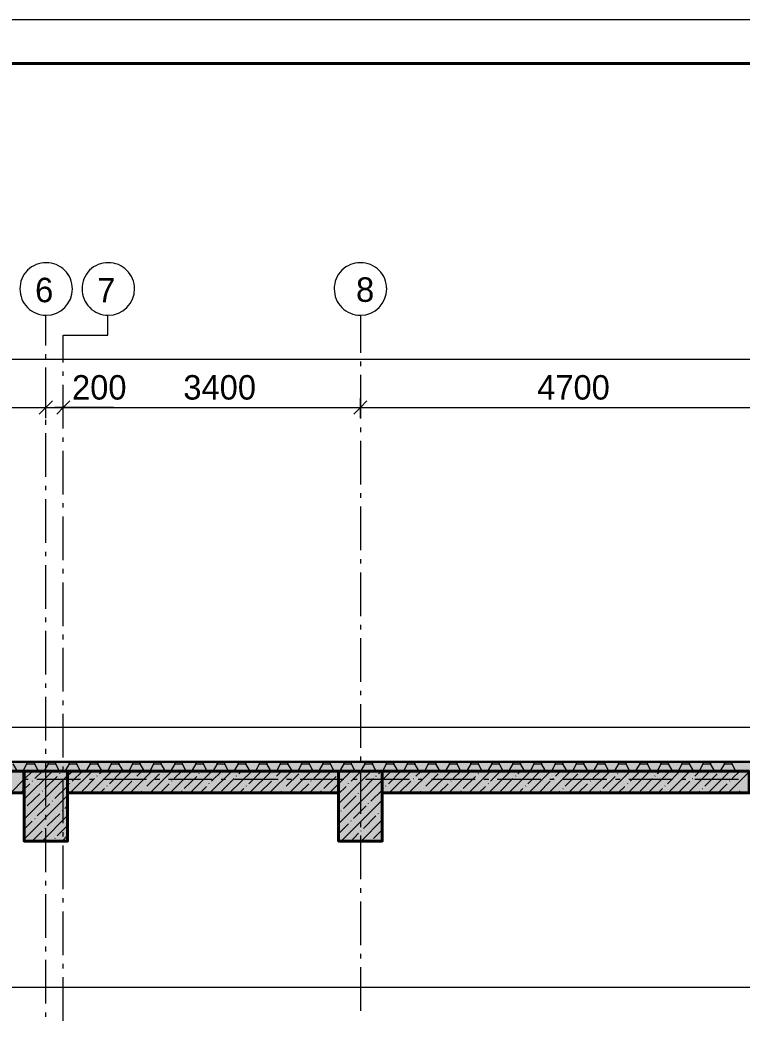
# Model space of a CAD drawing. Header units: millimetres. Extents: x -401725 to 250493, y 305116 to 802890.
# Drawn here: x -375129.048 to -375125.793, y 508986.751 to 508991.242 of the extents above; entities that cross this region are included whole.
import ezdxf

# ---------------------------------------------------------------- set-up
doc = ezdxf.new("R2010")
doc.units = ezdxf.units.MM
doc.layers.add('PDF _Геометрия', color=7, linetype='Continuous', true_color=0x1d1d1d)
doc.layers.add('PDF _Сплошная заливка', color=7, linetype='Continuous', true_color=0xffffff)
doc.layers.add('PDF _Текст', color=7, linetype='Continuous')

msp = doc.modelspace()

# ---------------------------------------------------------------- hatches: boundary and pattern name
at = {"layer": 'PDF _Сплошная заливка', "transparency": 33554559}
h = msp.add_hatch(color=256, dxfattribs=at)
h.paths.add_polyline_path([(-375123.1053, 508987.8606), (-375123.1053, 508987.8988), (-375133.6947, 508987.8988), (-375133.6947, 508987.8606)])
h.paths.add_polyline_path([(-375092.8682, 508987.8606), (-375092.8682, 508987.8988), (-375102.5145, 508987.8988), (-375102.5145, 508987.8606)])
h.paths.add_polyline_path([(-375102.9861, 508987.8606), (-375102.9861, 508987.8988), (-375109.5058, 508987.8988), (-375109.5058, 508987.8606)])
h.paths.add_polyline_path([(-375109.7425, 508987.8606), (-375109.7425, 508987.8988), (-375122.4753, 508987.8988), (-375122.4753, 508987.8606)])

# ---------------------------------------------------------------- linework, layer by layer
at = {"layer": 'PDF _Геометрия', "color": 7, "lineweight": 18}
for points in [[(-375089.9816, 508991.2421), (-375136.7847, 508991.2421), (-375136.7847, 508958.1322)], [(-375128.9014, 508989.5271), (-375128.9314, 508989.4971), (-375128.9614, 508989.4671)], [(-375128.8231, 508989.5271), (-375128.8531, 508989.4971), (-375128.8814, 508989.4671)], [(-375127.4847, 508989.5271), (-375127.5131, 508989.4971), (-375127.5431, 508989.4671)]]:
    msp.add_lwpolyline(points, dxfattribs=at)
at = {"layer": 'PDF _Геометрия', "color": 7, "lineweight": 40}
for points in [[(-375135.9981, 508991.0455), (-375090.1708, 508991.0455)], [(-375128.8331, 508987.7605), (-375128.8331, 508987.8588), (-375127.6114, 508987.8588)], [(-375128.8331, 508987.7605), (-375127.6114, 508987.7605), (-375127.6114, 508987.8588)], [(-375127.6114, 508987.8588), (-375128.833, 508987.8588)], [(-375127.4147, 508987.7605), (-375127.4147, 508987.8588), (-375125.7615, 508987.8588)], [(-375127.4147, 508987.7605), (-375125.7615, 508987.7605), (-375125.7615, 508987.8588)], [(-375125.7614, 508987.8588), (-375127.4147, 508987.8588)]]:
    msp.add_lwpolyline(points, dxfattribs=at)
at = {"layer": 'PDF _Геометрия', "color": 7, "lineweight": 9}
for points in [[(-375128.9297, 508990.1488, 0.422535), (-375129.0481, 508990.0305, 0.417263), (-375128.9297, 508989.9121, 0.411972), (-375128.8114, 508990.0305, 0.417263)], [(-375128.6497, 508990.1488, 0.422535), (-375128.7681, 508990.0305, 0.417263), (-375128.6497, 508989.9121, 0.411972), (-375128.5314, 508990.0305, 0.417263)], [(-375127.5131, 508990.1488, 0.422535), (-375127.6314, 508990.0305, 0.417263), (-375127.5131, 508989.9121, 0.411972), (-375127.3947, 508990.0305, 0.417263)]]:
    msp.add_lwpolyline(points, format="xyb", close=True, dxfattribs=at)
for points in [[(-375128.9314, 508989.7755), (-375128.9314, 508989.9104)], [(-375128.6514, 508989.8221), (-375128.6514, 508989.9104)], [(-375127.5131, 508989.9105), (-375127.5131, 508989.7421)], [(-375128.8531, 508989.6988), (-375128.8531, 508989.8221)], [(-375128.8531, 508989.8221), (-375128.6514, 508989.8221)], [(-375133.7031, 508989.7138), (-375092.8583, 508989.7138)], [(-375128.9314, 508989.7155), (-375128.9314, 508989.7371)], [(-375127.5131, 508989.7038), (-375127.5131, 508989.6821)], [(-375128.9314, 508989.4788), (-375128.9314, 508989.6771)], [(-375128.8531, 508989.6388), (-375128.8531, 508989.6588)], [(-375127.5131, 508989.6438), (-375127.5131, 508989.4471)], [(-375128.8531, 508989.4021), (-375128.8531, 508989.5988)], [(-375128.9314, 508989.4971), (-375128.9314, 508989.5388)], [(-375128.8531, 508989.4971), (-375128.8531, 508989.5388)], [(-375127.5131, 508989.4971), (-375127.5131, 508989.5388)], [(-375129.6797, 508989.4488), (-375129.6797, 508989.4971), (-375128.9314, 508989.4971)], [(-375128.9314, 508989.4488), (-375128.9314, 508989.4971), (-375128.8531, 508989.4971), (-375128.8914, 508989.4971)], [(-375128.8531, 508989.4488), (-375128.8531, 508989.4971), (-375127.5131, 508989.4971)], [(-375128.6264, 508989.4971), (-375128.8531, 508989.4971)], [(-375127.5131, 508989.4488), (-375127.5131, 508989.4971), (-375125.6631, 508989.4971)], [(-375128.9314, 508989.4188), (-375128.9314, 508989.4405)], [(-375127.5131, 508989.4071), (-375127.5131, 508989.3855)], [(-375128.9314, 508989.1838), (-375128.9314, 508989.3804)], [(-375128.8531, 508989.3421), (-375128.8531, 508989.3621)], [(-375127.5131, 508989.3471), (-375127.5131, 508989.1505)], [(-375128.8531, 508989.1055), (-375128.8531, 508989.3021)], [(-375128.9314, 508989.1238), (-375128.9314, 508989.1438)], [(-375128.9314, 508988.8871), (-375128.9314, 508989.0838)], [(-375127.5131, 508989.1105), (-375127.5131, 508989.0905)], [(-375128.8531, 508989.0455), (-375128.8531, 508989.0655)], [(-375127.5131, 508989.0505), (-375127.5131, 508988.8538)], [(-375128.8531, 508988.8088), (-375128.8531, 508989.0054)], [(-375128.9314, 508988.8271), (-375128.9314, 508988.8471)], [(-375127.5131, 508988.8138), (-375127.5131, 508988.7938)], [(-375128.9314, 508988.5905), (-375128.9314, 508988.7871)], [(-375128.8531, 508988.7488), (-375128.8531, 508988.7705)], [(-375127.5131, 508988.7538), (-375127.5131, 508988.5571)], [(-375128.8531, 508988.5121), (-375128.8531, 508988.7088)], [(-375128.9314, 508988.5305), (-375128.9314, 508988.5505)], [(-375128.9314, 508988.2938), (-375128.9314, 508988.4904)], [(-375127.5131, 508988.5171), (-375127.5131, 508988.4971)], [(-375128.8531, 508988.4521), (-375128.8531, 508988.4738)], [(-375127.5131, 508988.4571), (-375127.5131, 508988.2605)], [(-375128.8531, 508988.2171), (-375128.8531, 508988.4138)], [(-375128.9314, 508988.2338), (-375128.9314, 508988.2538)], [(-375127.5131, 508988.2205), (-375127.5131, 508988.2005)], [(-375128.9314, 508987.9971), (-375128.9314, 508988.1938)], [(-375128.8531, 508988.1555), (-375128.8531, 508988.1771)], [(-375127.5131, 508988.1605), (-375127.5131, 508987.9638)], [(-375128.8531, 508987.9205), (-375128.8531, 508988.1171)], [(-375112.9847, 508987.9021), (-375112.9847, 508988.0554), (-375133.8905, 508988.0554), (-375133.8905, 508975.6543)], [(-375128.9314, 508987.9371), (-375128.9314, 508987.9588)], [(-375122.4748, 508987.9021), (-375123.1047, 508987.9021), (-375133.6943, 508987.9021)], [(-375128.2814, 508987.9021), (-375127.8097, 508987.9021)], [(-375127.5131, 508987.9255), (-375127.5131, 508987.9038)], [(-375127.0964, 508987.9021), (-375126.8597, 508987.9021)], [(-375133.7347, 508987.8988), (-375133.6964, 508987.8988), (-375133.6947, 508987.8988), (-375123.1052, 508987.8988)], [(-375133.6964, 508987.8605), (-375133.6947, 508987.8605), (-375123.1052, 508987.8605)], [(-375133.6947, 508987.8588), (-375128.8333, 508987.8588)], [(-375128.9314, 508987.7005), (-375128.9314, 508987.8971)], [(-375128.8531, 508987.8605), (-375128.8531, 508987.8805)], [(-375127.6114, 508987.8588), (-375127.4147, 508987.8588)], [(-375127.5131, 508987.8638), (-375127.5131, 508987.6671)], [(-375129.0114, 508987.8205), (-375129.0314, 508987.8205)], [(-375128.7747, 508987.8205), (-375128.9714, 508987.8205)], [(-375128.8531, 508987.6238), (-375128.8531, 508987.8204)], [(-375128.7147, 508987.8205), (-375128.7347, 508987.8205)], [(-375128.4781, 508987.8205), (-375128.6747, 508987.8205)], [(-375128.4181, 508987.8205), (-375128.4381, 508987.8205)], [(-375128.1814, 508987.8205), (-375128.3781, 508987.8205)], [(-375128.1214, 508987.8205), (-375128.1414, 508987.8205)], [(-375127.8847, 508987.8205), (-375128.0814, 508987.8205)], [(-375127.8247, 508987.8205), (-375127.8464, 508987.8205)], [(-375127.5881, 508987.8205), (-375127.7847, 508987.8205)], [(-375127.5281, 508987.8205), (-375127.5497, 508987.8205)], [(-375127.2914, 508987.8205), (-375127.4897, 508987.8205)], [(-375127.2314, 508987.8205), (-375127.2531, 508987.8205)], [(-375126.9964, 508987.8205), (-375127.1931, 508987.8205)], [(-375126.9347, 508987.8205), (-375126.9564, 508987.8205)], [(-375126.6997, 508987.8205), (-375126.8964, 508987.8205)], [(-375126.6397, 508987.8205), (-375126.6597, 508987.8205)], [(-375126.4031, 508987.8205), (-375126.5997, 508987.8205)], [(-375126.3431, 508987.8205), (-375126.3631, 508987.8205)], [(-375126.1064, 508987.8205), (-375126.3031, 508987.8205)], [(-375126.0464, 508987.8205), (-375126.0664, 508987.8205)], [(-375125.8097, 508987.8205), (-375126.0064, 508987.8205)], [(-375127.8097, 508987.7605), (-375128.2814, 508987.7605)], [(-375126.8597, 508987.7605), (-375127.0964, 508987.7605)], [(-375128.9314, 508987.6405), (-375128.9314, 508987.6621)], [(-375128.9314, 508987.4038), (-375128.9314, 508987.6021)], [(-375127.5131, 508987.6288), (-375127.5131, 508987.6071)], [(-375128.8531, 508987.5638), (-375128.8531, 508987.5838)], [(-375127.5131, 508987.5688), (-375127.5131, 508987.3721)], [(-375128.8531, 508987.3271), (-375128.8531, 508987.5238)], [(-375128.9314, 508987.3438), (-375128.9314, 508987.3655)], [(-375127.5131, 508987.3321), (-375127.5131, 508987.3105)], [(-375128.9314, 508987.1088), (-375128.9314, 508987.3054)], [(-375128.8531, 508987.2671), (-375128.8531, 508987.2871)], [(-375127.5131, 508987.2721), (-375127.5131, 508987.0755)], [(-375128.8531, 508987.0305), (-375128.8531, 508987.2271)], [(-375128.9314, 508987.0471), (-375128.9314, 508987.0688)], [(-375128.9314, 508986.8121), (-375128.9314, 508987.0088)], [(-375127.5131, 508987.0355), (-375127.5131, 508987.0155)], [(-375128.8531, 508986.9705), (-375128.8531, 508986.9905)], [(-375127.5131, 508986.9755), (-375127.5131, 508986.7788)], [(-375128.8531, 508986.7338), (-375128.8531, 508986.9304)], [(-375128.9314, 508986.7521), (-375128.9314, 508986.7721)]]:
    msp.add_lwpolyline(points, dxfattribs=at)
at = {"layer": 'PDF _Геометрия', "color": 7, "lineweight": 40}
for points in [[(-375129.7381, 508987.7605), (-375129.0298, 508987.7605), (-375129.0298, 508987.8588), (-375129.7381, 508987.8588)], [(-375128.8331, 508987.8588), (-375129.0297, 508987.8588), (-375129.0297, 508987.5438), (-375128.8331, 508987.5438)], [(-375127.4147, 508987.8588), (-375127.6114, 508987.8588), (-375127.6114, 508987.5438), (-375127.4147, 508987.5438)]]:
    msp.add_lwpolyline(points, close=True, dxfattribs=at)
at = {"layer": 'PDF _Геометрия', "lineweight": 9}
for points in [[(-375129.0797, 508987.8921), (-375129.0631, 508987.8638), (-375129.0314, 508987.8638)], [(-375129.0364, 508987.8588), (-375129.0364, 508987.8588)], [(-375129.0281, 508987.8605), (-375129.0314, 508987.8638), (-375129.0164, 508987.8921)], [(-375129.0297, 508987.8221), (-375128.9914, 508987.8588)], [(-375129.0297, 508987.7321), (-375128.9014, 508987.8588)], [(-375129.0197, 508987.8988), (-375129.0164, 508987.8921), (-375128.9831, 508987.8921)], [(-375128.9831, 508987.8921), (-375128.9797, 508987.8988)], [(-375128.9831, 508987.8921), (-375128.9681, 508987.8638), (-375128.9364, 508987.8638)], [(-375128.9814, 508987.8255), (-375128.9464, 508987.8588)], [(-375128.9697, 508987.8605), (-375128.9681, 508987.8638)], [(-375128.9331, 508987.8605), (-375128.9364, 508987.8638), (-375128.9197, 508987.8921)], [(-375128.9247, 508987.8988), (-375128.9197, 508987.8921), (-375128.8881, 508987.8921)], [(-375128.8881, 508987.8921), (-375128.8847, 508987.8988)], [(-375128.8881, 508987.8921), (-375128.8731, 508987.8638), (-375128.8414, 508987.8638)], [(-375128.8747, 508987.8605), (-375128.8731, 508987.8638)], [(-375128.8581, 508987.8588), (-375128.8564, 508987.8588)], [(-375128.8414, 508987.8638), (-375128.8247, 508987.8921)], [(-375128.8381, 508987.8605), (-375128.8414, 508987.8638)], [(-375128.8331, 508987.8388), (-375128.8114, 508987.8588)], [(-375128.8297, 508987.8988), (-375128.8247, 508987.8921), (-375128.7931, 508987.8921)], [(-375128.8214, 508987.7605), (-375128.7231, 508987.8588)], [(-375128.8131, 508987.8138), (-375128.7664, 508987.8588)], [(-375128.7931, 508987.8921), (-375128.7897, 508987.8988)], [(-375128.7931, 508987.8921), (-375128.7781, 508987.8638), (-375128.7464, 508987.8638)], [(-375128.7797, 508987.8605), (-375128.7781, 508987.8638)], [(-375128.7431, 508987.8605), (-375128.7464, 508987.8638), (-375128.7297, 508987.8921)], [(-375128.7347, 508987.8988), (-375128.7297, 508987.8921), (-375128.6981, 508987.8921)], [(-375128.7314, 508987.7605), (-375128.6331, 508987.8588)], [(-375128.6981, 508987.8921), (-375128.6931, 508987.8988)], [(-375128.6981, 508987.8921), (-375128.6814, 508987.8638), (-375128.6497, 508987.8638)], [(-375128.6897, 508987.8471), (-375128.6781, 508987.8588)], [(-375128.6847, 508987.8605), (-375128.6814, 508987.8638)], [(-375128.6481, 508987.8605), (-375128.6497, 508987.8638), (-375128.6347, 508987.8921)], [(-375128.6447, 508987.8021), (-375128.5881, 508987.8588)], [(-375128.6414, 508987.7605), (-375128.5431, 508987.8588)], [(-375128.6381, 508987.8988), (-375128.6347, 508987.8921), (-375128.6031, 508987.8921)], [(-375128.6031, 508987.8921), (-375128.5981, 508987.8988)], [(-375128.6031, 508987.8921), (-375128.5864, 508987.8638), (-375128.5547, 508987.8638)], [(-375128.5897, 508987.8605), (-375128.5864, 508987.8638)], [(-375128.5531, 508987.8605), (-375128.5547, 508987.8638), (-375128.5397, 508987.8921)], [(-375128.5514, 508987.7605), (-375128.4531, 508987.8588)], [(-375128.5431, 508987.8988), (-375128.5397, 508987.8921), (-375128.5081, 508987.8921)], [(-375128.5214, 508987.8355), (-375128.4981, 508987.8588)], [(-375128.5081, 508987.8921), (-375128.5031, 508987.8988)], [(-375128.5081, 508987.8921), (-375128.4914, 508987.8638), (-375128.4597, 508987.8638)], [(-375128.4947, 508987.8605), (-375128.4914, 508987.8638)], [(-375128.4614, 508987.7605), (-375128.3631, 508987.8588)], [(-375128.4581, 508987.8605), (-375128.4597, 508987.8638), (-375128.4447, 508987.8921)], [(-375128.4481, 508987.8988), (-375128.4447, 508987.8921), (-375128.4131, 508987.8921)], [(-375128.4131, 508987.8921), (-375128.4081, 508987.8988)], [(-375128.4131, 508987.8921), (-375128.3964, 508987.8638), (-375128.3647, 508987.8638)], [(-375128.4081, 508987.8588), (-375128.4081, 508987.8588)], [(-375128.3997, 508987.8605), (-375128.3964, 508987.8638)], [(-375128.3714, 508987.7605), (-375128.2731, 508987.8588)], [(-375128.3614, 508987.8605), (-375128.3647, 508987.8638), (-375128.3481, 508987.8921)], [(-375128.3531, 508987.8988), (-375128.3481, 508987.8921), (-375128.3164, 508987.8921)], [(-375128.3531, 508987.8255), (-375128.3181, 508987.8588)], [(-375128.3164, 508987.8921), (-375128.3131, 508987.8988)], [(-375128.3164, 508987.8921), (-375128.3014, 508987.8638), (-375128.2697, 508987.8638)], [(-375128.3031, 508987.8605), (-375128.3014, 508987.8638)], [(-375128.2814, 508987.7605), (-375128.1831, 508987.8588)], [(-375128.2664, 508987.8605), (-375128.2697, 508987.8638), (-375128.2531, 508987.8921)], [(-375128.2581, 508987.8988), (-375128.2531, 508987.8921), (-375128.2214, 508987.8921)], [(-375128.2297, 508987.8588), (-375128.2281, 508987.8588)], [(-375128.2214, 508987.8921), (-375128.2181, 508987.8988)], [(-375128.2214, 508987.8921), (-375128.2064, 508987.8638), (-375128.1747, 508987.8638)], [(-375128.2081, 508987.8605), (-375128.2064, 508987.8638)], [(-375128.1914, 508987.7605), (-375128.0931, 508987.8588)], [(-375128.1847, 508987.8138), (-375128.1381, 508987.8588)], [(-375128.1747, 508987.8638), (-375128.1581, 508987.8921)], [(-375128.1714, 508987.8605), (-375128.1747, 508987.8638)], [(-375128.1631, 508987.8988), (-375128.1581, 508987.8921), (-375128.1264, 508987.8921)], [(-375128.1264, 508987.8921), (-375128.1231, 508987.8988)], [(-375128.1264, 508987.8921), (-375128.1114, 508987.8638), (-375128.0797, 508987.8638)], [(-375128.1131, 508987.8605), (-375128.1114, 508987.8638)], [(-375128.1031, 508987.7605), (-375128.0031, 508987.8588)], [(-375128.0764, 508987.8605), (-375128.0797, 508987.8638), (-375128.0631, 508987.8921)], [(-375128.0681, 508987.8988), (-375128.0631, 508987.8921), (-375128.0314, 508987.8921)], [(-375128.0614, 508987.8471), (-375128.0481, 508987.8588)], [(-375128.0314, 508987.8921), (-375128.0264, 508987.8988)], [(-375128.0314, 508987.8921), (-375128.0147, 508987.8638), (-375127.9831, 508987.8638)], [(-375128.0181, 508987.8605), (-375128.0147, 508987.8638)], [(-375128.0164, 508987.8021), (-375127.9597, 508987.8588)], [(-375128.0131, 508987.7605), (-375127.9147, 508987.8588)], [(-375127.9814, 508987.8605), (-375127.9831, 508987.8638), (-375127.9681, 508987.8921)], [(-375127.9714, 508987.8988), (-375127.9681, 508987.8921), (-375127.9364, 508987.8921)], [(-375127.9364, 508987.8921), (-375127.9314, 508987.8988)], [(-375127.9364, 508987.8921), (-375127.9197, 508987.8638), (-375127.8881, 508987.8638)], [(-375127.9231, 508987.8605), (-375127.9197, 508987.8638)], [(-375127.9231, 508987.7605), (-375127.8247, 508987.8588)], [(-375127.8914, 508987.8355), (-375127.8697, 508987.8588)], [(-375127.8864, 508987.8605), (-375127.8881, 508987.8638), (-375127.8731, 508987.8921)], [(-375127.8764, 508987.8988), (-375127.8731, 508987.8921), (-375127.8414, 508987.8921)], [(-375127.8414, 508987.8921), (-375127.8364, 508987.8988)], [(-375127.8414, 508987.8921), (-375127.8247, 508987.8638), (-375127.7931, 508987.8638)], [(-375127.8331, 508987.7605), (-375127.7347, 508987.8588)], [(-375127.8281, 508987.8605), (-375127.8247, 508987.8638)], [(-375127.7914, 508987.8605), (-375127.7931, 508987.8638), (-375127.7781, 508987.8921)], [(-375127.7814, 508987.8988), (-375127.7781, 508987.8921), (-375127.7447, 508987.8921)], [(-375127.7797, 508987.8588), (-375127.7797, 508987.8588)], [(-375127.7447, 508987.8921), (-375127.7414, 508987.8988)], [(-375127.7447, 508987.8921), (-375127.7297, 508987.8638), (-375127.6981, 508987.8638)], [(-375127.7431, 508987.7605), (-375127.6447, 508987.8588)], [(-375127.7331, 508987.8605), (-375127.7297, 508987.8638)], [(-375127.7231, 508987.8255), (-375127.6897, 508987.8588)], [(-375127.6947, 508987.8605), (-375127.6981, 508987.8638), (-375127.6814, 508987.8921)], [(-375127.6864, 508987.8988), (-375127.6814, 508987.8921), (-375127.6497, 508987.8921)], [(-375127.6497, 508987.8921), (-375127.6464, 508987.8988)], [(-375127.6497, 508987.8921), (-375127.6347, 508987.8638), (-375127.6031, 508987.8638)], [(-375127.6364, 508987.8605), (-375127.6347, 508987.8638)], [(-375127.6114, 508987.8021), (-375127.5547, 508987.8588)], [(-375127.6114, 508987.7121), (-375127.4647, 508987.8588)], [(-375127.5997, 508987.8605), (-375127.6031, 508987.8638), (-375127.5864, 508987.8921)], [(-375127.5997, 508987.8588), (-375127.5997, 508987.8588)], [(-375127.5914, 508987.8988), (-375127.5864, 508987.8921), (-375127.5547, 508987.8921)], [(-375127.5547, 508987.8921), (-375127.5514, 508987.8988)], [(-375127.5547, 508987.8921), (-375127.5397, 508987.8638), (-375127.5081, 508987.8638)], [(-375127.5547, 508987.8138), (-375127.5097, 508987.8588)], [(-375127.5414, 508987.8605), (-375127.5397, 508987.8638)], [(-375127.5081, 508987.8638), (-375127.4914, 508987.8921)], [(-375127.5047, 508987.8605), (-375127.5081, 508987.8638)], [(-375127.4964, 508987.8988), (-375127.4914, 508987.8921), (-375127.4597, 508987.8921)], [(-375127.4597, 508987.8921), (-375127.4547, 508987.8988)], [(-375127.4597, 508987.8921), (-375127.4447, 508987.8638), (-375127.4114, 508987.8638)], [(-375127.4464, 508987.8605), (-375127.4447, 508987.8638)], [(-375127.4314, 508987.8471), (-375127.4197, 508987.8588)], [(-375127.4147, 508987.8188), (-375127.3747, 508987.8588)], [(-375127.4097, 508987.8605), (-375127.4114, 508987.8638), (-375127.3964, 508987.8921)], [(-375127.3997, 508987.8988), (-375127.3964, 508987.8921), (-375127.3647, 508987.8921)], [(-375127.3864, 508987.8021), (-375127.3314, 508987.8588)], [(-375127.3831, 508987.7605), (-375127.2847, 508987.8588)], [(-375127.3647, 508987.8921), (-375127.3597, 508987.8988)], [(-375127.3647, 508987.8921), (-375127.3481, 508987.8638), (-375127.3164, 508987.8638)], [(-375127.3514, 508987.8605), (-375127.3481, 508987.8638)], [(-375127.3147, 508987.8605), (-375127.3164, 508987.8638), (-375127.3014, 508987.8921)], [(-375127.3047, 508987.8988), (-375127.3014, 508987.8921), (-375127.2697, 508987.8921)], [(-375127.2947, 508987.7605), (-375127.1964, 508987.8588)], [(-375127.2697, 508987.8921), (-375127.2647, 508987.8988)], [(-375127.2697, 508987.8921), (-375127.2531, 508987.8638), (-375127.2214, 508987.8638)], [(-375127.2631, 508987.8355), (-375127.2397, 508987.8588)], [(-375127.2564, 508987.8605), (-375127.2531, 508987.8638)], [(-375127.2197, 508987.8605), (-375127.2214, 508987.8638), (-375127.2064, 508987.8921)], [(-375127.2097, 508987.8988), (-375127.2064, 508987.8921), (-375127.1747, 508987.8921)], [(-375127.2047, 508987.7605), (-375127.1064, 508987.8588)], [(-375127.1747, 508987.8921), (-375127.1697, 508987.8988)], [(-375127.1747, 508987.8921), (-375127.1581, 508987.8638), (-375127.1264, 508987.8638)], [(-375127.1614, 508987.8605), (-375127.1581, 508987.8638)], [(-375127.1514, 508987.8588), (-375127.1514, 508987.8588)], [(-375127.1231, 508987.8605), (-375127.1264, 508987.8638), (-375127.1097, 508987.8921)], [(-375127.1147, 508987.8988), (-375127.1097, 508987.8921), (-375127.0781, 508987.8921)], [(-375127.1147, 508987.7605), (-375127.0164, 508987.8588)], [(-375127.0947, 508987.8255), (-375127.0614, 508987.8588)], [(-375127.0781, 508987.8921), (-375127.0747, 508987.8988)], [(-375127.0781, 508987.8921), (-375127.0631, 508987.8638), (-375127.0314, 508987.8638)], [(-375127.0647, 508987.8605), (-375127.0631, 508987.8638)], [(-375127.0281, 508987.8605), (-375127.0314, 508987.8638), (-375127.0147, 508987.8921)], [(-375127.0247, 508987.7605), (-375126.9264, 508987.8588)], [(-375127.0197, 508987.8988), (-375127.0147, 508987.8921), (-375126.9831, 508987.8921)], [(-375126.9831, 508987.8921), (-375126.9797, 508987.8988)], [(-375126.9831, 508987.8921), (-375126.9681, 508987.8638), (-375126.9364, 508987.8638)], [(-375126.9714, 508987.8588), (-375126.9714, 508987.8588)], [(-375126.9697, 508987.8605), (-375126.9681, 508987.8638)], [(-375126.9331, 508987.8605), (-375126.9364, 508987.8638), (-375126.9197, 508987.8921)], [(-375126.9347, 508987.7605), (-375126.8364, 508987.8588)], [(-375126.9264, 508987.8138), (-375126.8814, 508987.8588)], [(-375126.9247, 508987.8988), (-375126.9197, 508987.8921), (-375126.8881, 508987.8921)], [(-375126.8881, 508987.8921), (-375126.8847, 508987.8988)], [(-375126.8881, 508987.8921), (-375126.8731, 508987.8638), (-375126.8414, 508987.8638)], [(-375126.8747, 508987.8605), (-375126.8731, 508987.8638)], [(-375126.8447, 508987.7605), (-375126.7464, 508987.8588)], [(-375126.8414, 508987.8638), (-375126.8247, 508987.8921)], [(-375126.8381, 508987.8605), (-375126.8414, 508987.8638)], [(-375126.8297, 508987.8988), (-375126.8247, 508987.8921), (-375126.7931, 508987.8921)], [(-375126.8031, 508987.8471), (-375126.7914, 508987.8588)], [(-375126.7931, 508987.8921), (-375126.7881, 508987.8988)], [(-375126.7931, 508987.8921), (-375126.7764, 508987.8638), (-375126.7447, 508987.8638)], [(-375126.7797, 508987.8605), (-375126.7764, 508987.8638)], [(-375126.7581, 508987.8021), (-375126.7031, 508987.8588)], [(-375126.7547, 508987.7605), (-375126.6564, 508987.8588)], [(-375126.7431, 508987.8605), (-375126.7447, 508987.8638), (-375126.7297, 508987.8921)], [(-375126.7331, 508987.8988), (-375126.7297, 508987.8921), (-375126.6981, 508987.8921)], [(-375126.6981, 508987.8921), (-375126.6931, 508987.8988)], [(-375126.6981, 508987.8921), (-375126.6814, 508987.8638), (-375126.6497, 508987.8638)], [(-375126.6847, 508987.8605), (-375126.6814, 508987.8638)], [(-375126.6647, 508987.7605), (-375126.5664, 508987.8588)], [(-375126.6481, 508987.8605), (-375126.6497, 508987.8638), (-375126.6347, 508987.8921)], [(-375126.6381, 508987.8988), (-375126.6347, 508987.8921), (-375126.6031, 508987.8921)], [(-375126.6347, 508987.8355), (-375126.6114, 508987.8588)], [(-375126.6031, 508987.8921), (-375126.5981, 508987.8988)], [(-375126.6031, 508987.8921), (-375126.5864, 508987.8638), (-375126.5547, 508987.8638)], [(-375126.5897, 508987.8605), (-375126.5864, 508987.8638)], [(-375126.5747, 508987.7605), (-375126.4764, 508987.8588)], [(-375126.5531, 508987.8605), (-375126.5547, 508987.8638), (-375126.5397, 508987.8921)], [(-375126.5431, 508987.8988), (-375126.5397, 508987.8921), (-375126.5081, 508987.8921)], [(-375126.5231, 508987.8588), (-375126.5214, 508987.8588)], [(-375126.5081, 508987.8921), (-375126.5031, 508987.8988)], [(-375126.5081, 508987.8921), (-375126.4914, 508987.8638), (-375126.4597, 508987.8638)], [(-375126.4947, 508987.8605), (-375126.4914, 508987.8638)], [(-375126.4864, 508987.7605), (-375126.3881, 508987.8588)], [(-375126.4664, 508987.8255), (-375126.4314, 508987.8588)], [(-375126.4564, 508987.8605), (-375126.4597, 508987.8638), (-375126.4431, 508987.8921)], [(-375126.4481, 508987.8988), (-375126.4431, 508987.8921), (-375126.4114, 508987.8921)], [(-375126.4114, 508987.8921), (-375126.4081, 508987.8988)], [(-375126.4114, 508987.8921), (-375126.3964, 508987.8638), (-375126.3647, 508987.8638)], [(-375126.3981, 508987.8605), (-375126.3964, 508987.8638)], [(-375126.3964, 508987.7605), (-375126.2981, 508987.8588)], [(-375126.3614, 508987.8605), (-375126.3647, 508987.8638), (-375126.3481, 508987.8921)], [(-375126.3531, 508987.8988), (-375126.3481, 508987.8921), (-375126.3164, 508987.8921)], [(-375126.3431, 508987.8588), (-375126.3431, 508987.8588)], [(-375126.3164, 508987.8921), (-375126.3131, 508987.8988)], [(-375126.3164, 508987.8921), (-375126.3014, 508987.8638), (-375126.2697, 508987.8638)], [(-375126.3064, 508987.7605), (-375126.2081, 508987.8588)], [(-375126.3031, 508987.8605), (-375126.3014, 508987.8638)], [(-375126.2981, 508987.8138), (-375126.2531, 508987.8588)], [(-375126.2664, 508987.8605), (-375126.2697, 508987.8638), (-375126.2531, 508987.8921)], [(-375126.2581, 508987.8988), (-375126.2531, 508987.8921), (-375126.2214, 508987.8921)], [(-375126.2214, 508987.8921), (-375126.2164, 508987.8988)], [(-375126.2214, 508987.8921), (-375126.2064, 508987.8638), (-375126.1731, 508987.8638)], [(-375126.2164, 508987.7605), (-375126.1181, 508987.8588)], [(-375126.2081, 508987.8605), (-375126.2064, 508987.8638)], [(-375126.1747, 508987.8471), (-375126.1631, 508987.8588)], [(-375126.1731, 508987.8638), (-375126.1581, 508987.8921)], [(-375126.1714, 508987.8605), (-375126.1731, 508987.8638)], [(-375126.1631, 508987.8988), (-375126.1581, 508987.8921), (-375126.1264, 508987.8921)], [(-375126.1297, 508987.8021), (-375126.0731, 508987.8588)], [(-375126.1264, 508987.8921), (-375126.1214, 508987.8988)], [(-375126.1264, 508987.8921), (-375126.1097, 508987.8638), (-375126.0781, 508987.8638)], [(-375126.1264, 508987.7605), (-375126.0281, 508987.8588)], [(-375126.1131, 508987.8605), (-375126.1097, 508987.8638)], [(-375126.0764, 508987.8605), (-375126.0781, 508987.8638), (-375126.0631, 508987.8921)], [(-375126.0664, 508987.8988), (-375126.0631, 508987.8921), (-375126.0314, 508987.8921)], [(-375126.0364, 508987.7605), (-375125.9381, 508987.8588)], [(-375126.0314, 508987.8921), (-375126.0264, 508987.8988)], [(-375126.0314, 508987.8921), (-375126.0147, 508987.8638), (-375125.9831, 508987.8638)], [(-375126.0181, 508987.8605), (-375126.0147, 508987.8638)], [(-375126.0064, 508987.8355), (-375125.9831, 508987.8588)], [(-375125.9814, 508987.8605), (-375125.9831, 508987.8638), (-375125.9681, 508987.8921)], [(-375125.9714, 508987.8988), (-375125.9681, 508987.8921), (-375125.9364, 508987.8921)], [(-375125.9464, 508987.7605), (-375125.8481, 508987.8588)], [(-375125.9364, 508987.8921), (-375125.9314, 508987.8988)], [(-375125.9364, 508987.8921), (-375125.9197, 508987.8638), (-375125.8881, 508987.8638)], [(-375125.9231, 508987.8605), (-375125.9197, 508987.8638)], [(-375125.8947, 508987.8588), (-375125.8931, 508987.8588)], [(-375125.8847, 508987.8605), (-375125.8881, 508987.8638), (-375125.8714, 508987.8921)], [(-375125.8764, 508987.8988), (-375125.8714, 508987.8921), (-375125.8397, 508987.8921)], [(-375125.8397, 508987.8921), (-375125.8364, 508987.8988)], [(-375125.8397, 508987.8921), (-375125.8247, 508987.8638), (-375125.7931, 508987.8638)], [(-375125.8381, 508987.8255), (-375125.8031, 508987.8588)], [(-375125.8264, 508987.8605), (-375125.8247, 508987.8638)], [(-375129.0897, 508987.7605), (-375129.0297, 508987.8221)], [(-375129.0297, 508987.6421), (-375128.8331, 508987.8388)], [(-375128.9931, 508987.8138), (-375128.9914, 508987.8155)], [(-375128.9364, 508987.7805), (-375128.8797, 508987.8354)], [(-375128.8681, 508987.8471), (-375128.8681, 508987.8488)], [(-375128.7681, 508987.7688), (-375128.7114, 508987.8254)], [(-375128.6997, 508987.8355), (-375128.6997, 508987.8371)], [(-375128.5964, 508987.7605), (-375128.5431, 508987.8138)], [(-375128.5314, 508987.8255), (-375128.5314, 508987.8255)], [(-375128.4764, 508987.7905), (-375128.4197, 508987.8471)], [(-375128.3631, 508987.8138), (-375128.3631, 508987.8155)], [(-375128.3081, 508987.7805), (-375128.2514, 508987.8354)], [(-375128.2397, 508987.8471), (-375128.2397, 508987.8488)], [(-375128.1397, 508987.7688), (-375128.0831, 508987.8254)], [(-375128.0714, 508987.8355), (-375128.0714, 508987.8371)], [(-375127.9681, 508987.7605), (-375127.9147, 508987.8138)], [(-375127.9031, 508987.8255), (-375127.9031, 508987.8255)], [(-375127.8481, 508987.7905), (-375127.7914, 508987.8471)], [(-375127.7347, 508987.8138), (-375127.7347, 508987.8155)], [(-375127.6781, 508987.7805), (-375127.6231, 508987.8354)], [(-375127.6114, 508987.8471), (-375127.6114, 508987.8488)], [(-375127.6114, 508987.6221), (-375127.4147, 508987.8188)], [(-375127.5097, 508987.7688), (-375127.4547, 508987.8254)], [(-375127.4431, 508987.8355), (-375127.4414, 508987.8371)], [(-375127.3397, 508987.7605), (-375127.2864, 508987.8138)], [(-375127.2747, 508987.8255), (-375127.2731, 508987.8255)], [(-375127.2181, 508987.7905), (-375127.1631, 508987.8471)], [(-375127.1064, 508987.8138), (-375127.1047, 508987.8155)], [(-375127.0497, 508987.7805), (-375126.9947, 508987.8354)], [(-375126.9831, 508987.8471), (-375126.9814, 508987.8488)], [(-375126.8814, 508987.7688), (-375126.8264, 508987.8254)], [(-375126.8147, 508987.8355), (-375126.8131, 508987.8371)], [(-375126.7097, 508987.7605), (-375126.6581, 508987.8138)], [(-375126.6464, 508987.8255), (-375126.6447, 508987.8255)], [(-375126.5897, 508987.7905), (-375126.5331, 508987.8471)], [(-375126.4781, 508987.8138), (-375126.4764, 508987.8155)], [(-375126.4214, 508987.7805), (-375126.3647, 508987.8354)], [(-375126.3547, 508987.8471), (-375126.3531, 508987.8488)], [(-375126.2531, 508987.7688), (-375126.1964, 508987.8254)], [(-375126.1864, 508987.8355), (-375126.1847, 508987.8371)], [(-375126.0814, 508987.7605), (-375126.0281, 508987.8138)], [(-375126.0181, 508987.8255), (-375126.0164, 508987.8255)], [(-375125.9614, 508987.7905), (-375125.9047, 508987.8471)], [(-375125.8564, 508987.7605), (-375125.7614, 508987.8554)], [(-375125.8497, 508987.8138), (-375125.8481, 508987.8155)], [(-375129.0447, 508987.7605), (-375129.0297, 508987.7771)], [(-375129.0297, 508987.7771), (-375129.0031, 508987.8021)], [(-375128.9481, 508987.7688), (-375128.9464, 508987.7705)], [(-375128.8914, 508987.7355), (-375128.8347, 508987.7904)], [(-375128.8247, 508987.8021), (-375128.8231, 508987.8038)], [(-375128.6864, 508987.7605), (-375128.6664, 508987.7805)], [(-375128.6547, 508987.7905), (-375128.6547, 508987.7921)], [(-375128.5064, 508987.7605), (-375128.4981, 508987.7688)], [(-375128.4864, 508987.7805), (-375128.4864, 508987.7805)], [(-375128.4164, 508987.7605), (-375128.3747, 508987.8021)], [(-375128.3181, 508987.7688), (-375128.3181, 508987.7705)], [(-375128.2364, 508987.7605), (-375128.2064, 508987.7904)], [(-375128.1947, 508987.8021), (-375128.1947, 508987.8038)], [(-375128.0581, 508987.7605), (-375128.0381, 508987.7805)], [(-375128.0264, 508987.7905), (-375128.0264, 508987.7921)], [(-375127.8781, 508987.7605), (-375127.8697, 508987.7688)], [(-375127.8581, 508987.7805), (-375127.8581, 508987.7805)], [(-375127.7881, 508987.7605), (-375127.7464, 508987.8021)], [(-375127.6897, 508987.7688), (-375127.6897, 508987.7705)], [(-375127.6531, 508987.7605), (-375127.6114, 508987.8021)], [(-375127.6114, 508987.7571), (-375127.5781, 508987.7904)], [(-375127.5664, 508987.8021), (-375127.5664, 508987.8038)], [(-375127.4664, 508987.7238), (-375127.4147, 508987.7738)], [(-375127.4147, 508987.7738), (-375127.4097, 508987.7805)], [(-375127.3981, 508987.7905), (-375127.3981, 508987.7921)], [(-375127.2497, 508987.7605), (-375127.2414, 508987.7688)], [(-375127.2297, 508987.7805), (-375127.2297, 508987.7805)], [(-375127.1597, 508987.7605), (-375127.1181, 508987.8021)], [(-375127.0614, 508987.7688), (-375127.0597, 508987.7705)], [(-375126.9797, 508987.7605), (-375126.9497, 508987.7904)], [(-375126.9381, 508987.8021), (-375126.9364, 508987.8038)], [(-375126.7997, 508987.7605), (-375126.7814, 508987.7805)], [(-375126.7697, 508987.7905), (-375126.7681, 508987.7921)], [(-375126.6197, 508987.7605), (-375126.6131, 508987.7688)], [(-375126.6014, 508987.7805), (-375126.5997, 508987.7805)], [(-375126.5314, 508987.7605), (-375126.4897, 508987.8021)], [(-375126.4331, 508987.7688), (-375126.4314, 508987.7705)], [(-375126.3514, 508987.7605), (-375126.3214, 508987.7904)], [(-375126.3097, 508987.8021), (-375126.3081, 508987.8038)], [(-375126.1714, 508987.7605), (-375126.1514, 508987.7805)], [(-375126.1414, 508987.7905), (-375126.1397, 508987.7921)], [(-375125.9914, 508987.7605), (-375125.9831, 508987.7688)], [(-375125.9731, 508987.7805), (-375125.9714, 508987.7805)], [(-375125.9014, 508987.7605), (-375125.8597, 508987.8021)], [(-375125.8047, 508987.7688), (-375125.8031, 508987.7705)], [(-375129.0297, 508987.5521), (-375128.8331, 508987.7488)], [(-375129.0147, 508987.7021), (-375128.9581, 508987.7571)], [(-375128.9031, 508987.7238), (-375128.9014, 508987.7255)], [(-375127.5997, 508987.5438), (-375127.4147, 508987.7288)], [(-375127.5897, 508987.6905), (-375127.5331, 508987.7471)], [(-375127.5214, 508987.7571), (-375127.5214, 508987.7588)], [(-375129.0264, 508987.6905), (-375129.0247, 508987.6905)], [(-375128.9697, 508987.6571), (-375128.9131, 508987.7121)], [(-375128.8581, 508987.6788), (-375128.8564, 508987.6805)], [(-375128.8464, 508987.6905), (-375128.8331, 508987.7038)], [(-375127.5997, 508987.6788), (-375127.5997, 508987.6805)], [(-375127.5447, 508987.6455), (-375127.4881, 508987.7021)], [(-375127.4764, 508987.7121), (-375127.4764, 508987.7138)], [(-375127.4214, 508987.6788), (-375127.4147, 508987.6838)], [(-375129.0297, 508987.5971), (-375128.9931, 508987.6338)], [(-375128.9814, 508987.6455), (-375128.9797, 508987.6455)], [(-375128.9481, 508987.5438), (-375128.8331, 508987.6588)], [(-375128.9247, 508987.6121), (-375128.8681, 508987.6671)], [(-375127.6114, 508987.6671), (-375127.6114, 508987.6671)], [(-375127.5547, 508987.6338), (-375127.5547, 508987.6355)], [(-375127.5097, 508987.5438), (-375127.4147, 508987.6388)], [(-375127.4997, 508987.6005), (-375127.4431, 508987.6571)], [(-375127.4314, 508987.6671), (-375127.4314, 508987.6688)], [(-375128.9931, 508987.5438), (-375128.9481, 508987.5888)], [(-375128.9364, 508987.6005), (-375128.9347, 508987.6021)], [(-375128.8797, 508987.5671), (-375128.8331, 508987.6138)], [(-375127.6114, 508987.5771), (-375127.5664, 508987.6221)], [(-375127.5097, 508987.5888), (-375127.5097, 508987.5905)], [(-375127.4547, 508987.5555), (-375127.4147, 508987.5938)], [(-375128.9031, 508987.5438), (-375128.9031, 508987.5438)], [(-375128.8914, 508987.5555), (-375128.8897, 508987.5571)], [(-375128.8581, 508987.5438), (-375128.8331, 508987.5688)], [(-375127.5547, 508987.5438), (-375127.5214, 508987.5788)], [(-375127.4664, 508987.5438), (-375127.4647, 508987.5455)], [(-375127.4214, 508987.5438), (-375127.4147, 508987.5505)]]:
    msp.add_lwpolyline(points, dxfattribs=at)
at = {"layer": 'PDF _Геометрия', "color": 8, "lineweight": 9, "true_color": 0x808080}
msp.add_lwpolyline([(-375134.6447, 508986.8855), (-375091.7322, 508986.8855)], dxfattribs=at)
at = {"layer": 'PDF _Сплошная заливка', "lineweight": 5, "transparency": 33554559}
for points in [[(-375129.7383, 508987.8589), (-375129.7383, 508987.7606), (-375129.03, 508987.8589), (-375129.03, 508987.7606)], [(-375129.03, 508987.8589), (-375129.03, 508987.5439), (-375128.8334, 508987.8589), (-375128.8334, 508987.5439)], [(-375128.8334, 508987.8589), (-375128.8334, 508987.7606), (-375127.6118, 508987.8589), (-375127.6118, 508987.7606)], [(-375127.6118, 508987.8589), (-375127.6118, 508987.5439), (-375127.4151, 508987.8589), (-375127.4151, 508987.5439)], [(-375127.4151, 508987.8589), (-375127.4151, 508987.7606), (-375125.7618, 508987.8589), (-375125.7618, 508987.7606)]]:
    msp.add_solid(points, dxfattribs=at)

# ---------------------------------------------------------------- texts
at = {"layer": 'PDF _Текст', "attachment_point": 4, "style": ''}
for s, insert, char_height in [('6', (-375128.9797, 508990.0251), 0.1103), ('7', (-375128.6997, 508990.0251), 0.1103), ('8', (-375127.5331, 508990.0268), 0.1103), ('200', (-375128.8132, 508989.5866), 0.11009), ('3400', (-375128.3115, 508989.5866), 0.11009), ('4700', (-375126.7166, 508989.5866), 0.11009)]:
    msp.add_mtext(s, dxfattribs=dict(at, insert=insert, char_height=char_height))

doc.saveas('drawing.dxf')
